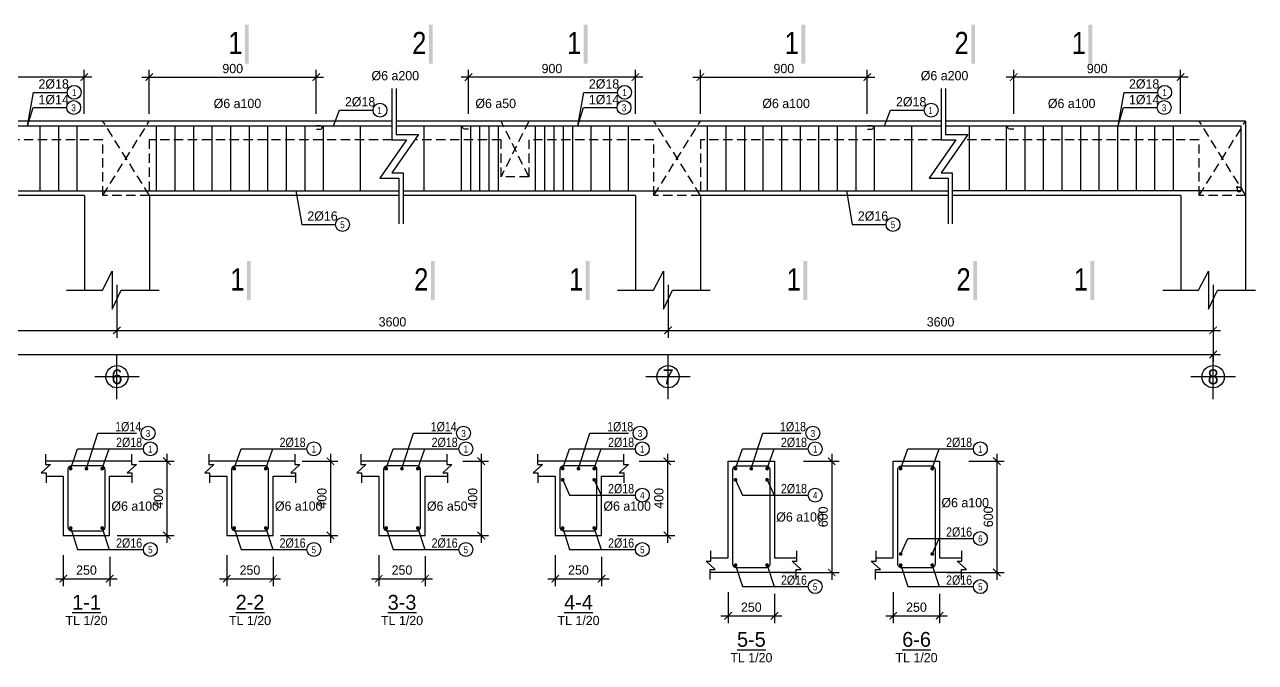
# Model space of a CAD drawing. Extents: x -317 to 3482, y -2056 to 752.
# Drawn here: x 3150.2 to 3481.9, y -300.9 to -129 of the extents above; entities that cross this region are included whole.
import ezdxf
from ezdxf.enums import TextEntityAlignment as Align

# ---------------------------------------------------------------- set-up
doc = ezdxf.new("R2010")
doc.units = 0
doc.header["$MEASUREMENT"] = 0
doc.linetypes.add('CENTER2', pattern=[1.125, 0.75, -0.125, 0.125, -0.125])
doc.linetypes.add('HIDDEN', pattern=[0.375, 0.25, -0.125])
doc.layers.get('0').update_dxf_attribs({"linetype": 'CONTINUOUS'})
doc.layers.get('DEFPOINTS').update_dxf_attribs({"linetype": 'CONTINUOUS'})
for name, color, linetype in [('cot', 8, 'CONTINUOUS'), ('DAI', 3, 'CONTINUOUS'), ('DIM', 1, 'CONTINUOUS'), ('DUT', 7, 'CENTER2'), ('MOTAAR', 1, 'CONTINUOUS'), ('TEXT', 7, 'CONTINUOUS'), ('THEP', 6, 'CONTINUOUS'), ('TU1', 9, 'CONTINUOUS'), ('TUONG', 7, 'CONTINUOUS')]:
    doc.layers.add(name, color=color, linetype=linetype)
doc.styles.add('DIM-NEW', font='VHELVCN.TTF')
doc.styles.add('style1', font='VGOUDYN.TTF')
doc.styles.add('T1', font='romans.shx')
doc.styles.add('T2', font='VTIMESN.TTF')
doc.dimstyles.new('TL20', dxfattribs={"dimtxt": 2.5, "dimasz": 2, "dimexe": 2, "dimexo": 2, "dimgap": 1, "dimtad": 1, "dimdec": 0, "dimlfac": 20, "dimzin": 0, "dimdsep": 46, "dimtxsty": 'T2', "dimblk": 'ARCHTICK', "dimcen": 2.5, "dimdle": 2, "dimclrd": 1, "dimclre": 1, "dimclrt": 2, "dimadec": 0, "dimazin": 0, "dimtfac": 1, "dimtdec": 0, "dimtix": 1, "dimtofl": 0, "dimtmove": 0, "dimatfit": 0, "dimldrblk": 'ARCHTICK', "dimfxl": 0, "dimtolj": 1, "dimtzin": 0, "dimlwd": -1, "dimlwe": -1, "dimarcsym": 0})

# ---------------------------------------------------------------- blocks, each defined once
blk = doc.blocks.new('_ARCHTICK')
at = {"color": 0, "linetype": 'ByBlock', "const_width": 0.15}
blk.add_lwpolyline([(-0.5, -0.5), (0.5, 0.5)], dxfattribs=at)
blk = doc.blocks.new('*D82')
at = {"layer": 'DEFPOINTS', "color": 0}
for p in [(2261.42, -211.45), (3470.54, -211.45), (3470.54, -217.94)]:
    blk.add_point(p, dxfattribs=at)
at = {"layer": 'TUONG', "color": 1}
for p, q in [((2261.42, -213.45), (2261.42, -219.94)), ((3470.54, -213.45), (3470.54, -219.94)), ((2259.42, -217.94), (3472.54, -217.94))]:
    blk.add_line(p, q, dxfattribs=at)
at = {"layer": 'TUONG', "color": 1, "xscale": 2, "yscale": 2, "zscale": 2, "rotation": 180}
blk.add_blockref('_ARCHTICK', (2261.42, -217.94), dxfattribs=at)
at = {"layer": 'TUONG', "color": 1, "xscale": 2, "yscale": 2, "zscale": 2}
blk.add_blockref('_ARCHTICK', (3470.54, -217.94), dxfattribs=at)
at = {"layer": 'TUONG', "color": 2, "insert": (2865.98, -215.65), "char_height": 2.5, "attachment_point": 5, "style": 'T2'}
blk.add_mtext('\\A1;27600', dxfattribs=at)
blk = doc.blocks.new('*D81')
at = {"layer": 'DEFPOINTS', "color": 0}
for p in [(3323.62, -197.12), (3470.54, -197.12), (3470.54, -211.45)]:
    blk.add_point(p, dxfattribs=at)
at = {"layer": 'TUONG', "color": 1}
for p, q in [((3323.62, -199.12), (3323.62, -213.45)), ((3470.54, -199.12), (3470.54, -213.45)), ((3321.62, -211.45), (3472.54, -211.45))]:
    blk.add_line(p, q, dxfattribs=at)
at = {"layer": 'TUONG', "color": 1, "xscale": 2, "yscale": 2, "zscale": 2, "rotation": 180}
blk.add_blockref('_ARCHTICK', (3323.62, -211.45), dxfattribs=at)
at = {"layer": 'TUONG', "color": 1, "xscale": 2, "yscale": 2, "zscale": 2}
blk.add_blockref('_ARCHTICK', (3470.54, -211.45), dxfattribs=at)
at = {"layer": 'TUONG', "color": 2, "insert": (3397.08, -209.16), "char_height": 2.5, "attachment_point": 5, "style": 'T2'}
blk.add_mtext('\\A1;3600', dxfattribs=at)
blk = doc.blocks.new('*D80')
at = {"layer": 'DEFPOINTS', "color": 0}
for p in [(3175.1, -197.12), (3323.62, -197.12), (3323.62, -211.45)]:
    blk.add_point(p, dxfattribs=at)
at = {"layer": 'TUONG', "color": 1}
for p, q in [((3175.1, -199.12), (3175.1, -213.45)), ((3323.62, -199.12), (3323.62, -213.45)), ((3173.1, -211.45), (3325.62, -211.45))]:
    blk.add_line(p, q, dxfattribs=at)
at = {"layer": 'TUONG', "color": 1, "xscale": 2, "yscale": 2, "zscale": 2, "rotation": 180}
blk.add_blockref('_ARCHTICK', (3175.1, -211.45), dxfattribs=at)
at = {"layer": 'TUONG', "color": 1, "xscale": 2, "yscale": 2, "zscale": 2}
blk.add_blockref('_ARCHTICK', (3323.62, -211.45), dxfattribs=at)
at = {"layer": 'TUONG', "color": 2, "insert": (3249.36, -209.16), "char_height": 2.5, "attachment_point": 5, "style": 'T2'}
blk.add_mtext('\\A1;3600', dxfattribs=at)
blk = doc.blocks.new('*D79')
at = {"layer": 'DEFPOINTS', "color": 0}
for p in [(3026.99, -197.12), (3175.1, -197.12), (3175.1, -211.45)]:
    blk.add_point(p, dxfattribs=at)
at = {"layer": 'TUONG', "color": 1}
for p, q in [((3026.99, -199.12), (3026.99, -213.45)), ((3175.1, -199.12), (3175.1, -213.45)), ((3024.99, -211.45), (3177.1, -211.45))]:
    blk.add_line(p, q, dxfattribs=at)
at = {"layer": 'TUONG', "color": 1, "xscale": 2, "yscale": 2, "zscale": 2, "rotation": 180}
blk.add_blockref('_ARCHTICK', (3026.99, -211.45), dxfattribs=at)
at = {"layer": 'TUONG', "color": 1, "xscale": 2, "yscale": 2, "zscale": 2}
blk.add_blockref('_ARCHTICK', (3175.1, -211.45), dxfattribs=at)
at = {"layer": 'TUONG', "color": 2, "insert": (3101.05, -209.16), "char_height": 2.5, "attachment_point": 5, "style": 'T2'}
blk.add_mtext('\\A1;3600', dxfattribs=at)
blk = doc.blocks.new('*D68')
at = {"layer": 'DEFPOINTS', "color": 0}
for p in [(3416.79, -143.17), (3416.79, -155.04), (3461.79, -155.04)]:
    blk.add_point(p, dxfattribs=at)
at = {"layer": 'TUONG', "color": 1}
for p, q in [((3416.79, -153.04), (3416.79, -141.17)), ((3461.79, -153.04), (3461.79, -141.17)), ((3463.79, -143.17), (3414.79, -143.17))]:
    blk.add_line(p, q, dxfattribs=at)
at = {"layer": 'TUONG', "color": 1, "xscale": 2, "yscale": 2, "zscale": 2, "rotation": 180}
blk.add_blockref('_ARCHTICK', (3416.79, -143.17), dxfattribs=at)
at = {"layer": 'TUONG', "color": 1, "xscale": 2, "yscale": 2, "zscale": 2}
blk.add_blockref('_ARCHTICK', (3461.79, -143.17), dxfattribs=at)
at = {"layer": 'TUONG', "color": 2, "insert": (3439.29, -140.88), "char_height": 2.5, "attachment_point": 5, "style": 'T2'}
blk.add_mtext('\\A1;900', dxfattribs=at)
blk = doc.blocks.new('*D67')
at = {"layer": 'DEFPOINTS', "color": 0}
for p in [(3377.34, -143.17), (3332.34, -155.04), (3377.34, -155.04)]:
    blk.add_point(p, dxfattribs=at)
at = {"layer": 'TUONG', "color": 1}
for p, q in [((3332.34, -153.04), (3332.34, -141.17)), ((3377.34, -153.04), (3377.34, -141.17)), ((3330.34, -143.17), (3379.34, -143.17))]:
    blk.add_line(p, q, dxfattribs=at)
at = {"layer": 'TUONG', "color": 1, "xscale": 2, "yscale": 2, "zscale": 2, "rotation": 180}
blk.add_blockref('_ARCHTICK', (3332.34, -143.17), dxfattribs=at)
at = {"layer": 'TUONG', "color": 1, "xscale": 2, "yscale": 2, "zscale": 2}
blk.add_blockref('_ARCHTICK', (3377.34, -143.17), dxfattribs=at)
at = {"layer": 'TUONG', "color": 2, "insert": (3354.84, -140.88), "char_height": 2.5, "attachment_point": 5, "style": 'T2'}
blk.add_mtext('\\A1;900', dxfattribs=at)
blk = doc.blocks.new('*D66')
at = {"layer": 'DEFPOINTS', "color": 0}
for p in [(3269.84, -143.17), (3269.84, -155.04), (3314.84, -155.04)]:
    blk.add_point(p, dxfattribs=at)
at = {"layer": 'TUONG', "color": 1}
for p, q in [((3269.84, -153.04), (3269.84, -141.17)), ((3314.84, -153.04), (3314.84, -141.17)), ((3316.84, -143.17), (3267.84, -143.17))]:
    blk.add_line(p, q, dxfattribs=at)
at = {"layer": 'TUONG', "color": 1, "xscale": 2, "yscale": 2, "zscale": 2, "rotation": 180}
blk.add_blockref('_ARCHTICK', (3269.84, -143.17), dxfattribs=at)
at = {"layer": 'TUONG', "color": 1, "xscale": 2, "yscale": 2, "zscale": 2}
blk.add_blockref('_ARCHTICK', (3314.84, -143.17), dxfattribs=at)
at = {"layer": 'TUONG', "color": 2, "insert": (3292.34, -140.88), "char_height": 2.5, "attachment_point": 5, "style": 'T2'}
blk.add_mtext('\\A1;900', dxfattribs=at)
blk = doc.blocks.new('*D65')
at = {"layer": 'DEFPOINTS', "color": 0}
for p in [(3228.81, -143.17), (3183.81, -155.04), (3228.81, -155.04)]:
    blk.add_point(p, dxfattribs=at)
at = {"layer": 'TUONG', "color": 1}
for p, q in [((3183.81, -153.04), (3183.81, -141.17)), ((3228.81, -153.04), (3228.81, -141.17)), ((3181.81, -143.17), (3230.81, -143.17))]:
    blk.add_line(p, q, dxfattribs=at)
at = {"layer": 'TUONG', "color": 1, "xscale": 2, "yscale": 2, "zscale": 2, "rotation": 180}
blk.add_blockref('_ARCHTICK', (3183.81, -143.17), dxfattribs=at)
at = {"layer": 'TUONG', "color": 1, "xscale": 2, "yscale": 2, "zscale": 2}
blk.add_blockref('_ARCHTICK', (3228.81, -143.17), dxfattribs=at)
at = {"layer": 'TUONG', "color": 2, "insert": (3206.31, -140.88), "char_height": 2.5, "attachment_point": 5, "style": 'T2'}
blk.add_mtext('\\A1;900', dxfattribs=at)
blk = doc.blocks.new('*D64')
at = {"layer": 'DEFPOINTS', "color": 0}
for p in [(3121.31, -143.17), (3121.31, -155.04), (3166.31, -155.04)]:
    blk.add_point(p, dxfattribs=at)
at = {"layer": 'TUONG', "color": 1}
for p, q in [((3121.31, -153.04), (3121.31, -141.17)), ((3166.31, -153.04), (3166.31, -141.17)), ((3168.31, -143.17), (3119.31, -143.17))]:
    blk.add_line(p, q, dxfattribs=at)
at = {"layer": 'TUONG', "color": 1, "xscale": 2, "yscale": 2, "zscale": 2, "rotation": 180}
blk.add_blockref('_ARCHTICK', (3121.31, -143.17), dxfattribs=at)
at = {"layer": 'TUONG', "color": 1, "xscale": 2, "yscale": 2, "zscale": 2}
blk.add_blockref('_ARCHTICK', (3166.31, -143.17), dxfattribs=at)
at = {"layer": 'TUONG', "color": 2, "insert": (3143.81, -140.88), "char_height": 2.5, "attachment_point": 5, "style": 'T2'}
blk.add_mtext('\\A1;900', dxfattribs=at)
blk = doc.blocks.new('truc2')
at = {"layer": 'MOTAAR'}
for p, q in [((0, -15), (0, 0)), ((7.5, -7.5), (-7.5, -7.5))]:
    blk.add_line(p, q, dxfattribs=at)
blk.add_lwpolyline([(0, -3.5), (0, -1.84)], dxfattribs=at)
blk.add_circle((0, -7.5), 3.75, dxfattribs=at)
at = {"layer": 'TEXT', "style": 'T2'}
blk.add_attdef('1', text='', height=5, dxfattribs=at).set_placement((0, -7.5), align=Align.MIDDLE_CENTER)
blk = doc.blocks.new('*D220')
at = {"layer": 'cot', "color": 1}
for p, q in [((3273.27, -244.71), (3273.27, -268.71)), ((3268.36, -246.71), (3275.27, -246.71)), ((3262.51, -266.71), (3275.27, -266.71))]:
    blk.add_line(p, q, dxfattribs=at)
at = {"layer": 'DEFPOINTS', "color": 0}
for p in [(3266.36, -246.71), (3260.51, -266.71), (3273.27, -266.71)]:
    blk.add_point(p, dxfattribs=at)
at = {"layer": 'cot', "color": 1, "xscale": 2, "yscale": 2, "zscale": 2}
for p, rotation in [((3273.27, -246.71), 90), ((3273.27, -266.71), 270)]:
    blk.add_blockref('_ARCHTICK', p, dxfattribs=dict(at, rotation=rotation))
at = {"layer": 'cot', "color": 2, "lineweight": -2, "insert": (3270.99, -256.71), "char_height": 2.5, "attachment_point": 5, "rotation": 90, "style": 'T2'}
blk.add_mtext('\\A1;400', dxfattribs=at)
blk = doc.blocks.new('*D219')
at = {"layer": 'cot', "color": 1}
for p, q in [((3188.55, -244.71), (3188.55, -268.71)), ((3180.99, -246.71), (3190.55, -246.71)), ((3175.14, -266.71), (3190.55, -266.71))]:
    blk.add_line(p, q, dxfattribs=at)
at = {"layer": 'DEFPOINTS', "color": 0}
for p in [(3178.99, -246.71), (3173.14, -266.71), (3188.55, -266.71)]:
    blk.add_point(p, dxfattribs=at)
at = {"layer": 'cot', "color": 1, "xscale": 2, "yscale": 2, "zscale": 2}
for p, rotation in [((3188.55, -246.71), 90), ((3188.55, -266.71), 270)]:
    blk.add_blockref('_ARCHTICK', p, dxfattribs=dict(at, rotation=rotation))
at = {"layer": 'cot', "color": 2, "lineweight": -2, "insert": (3186.27, -256.71), "char_height": 2.5, "attachment_point": 5, "rotation": 90, "style": 'T2'}
blk.add_mtext('\\A1;400', dxfattribs=at)
blk = doc.blocks.new('*D218')
at = {"layer": 'cot', "color": 1}
for p, q in [((3245.67, -272.04), (3245.67, -280.37)), ((3258.17, -272.32), (3258.17, -280.37)), ((3243.67, -278.37), (3260.17, -278.37))]:
    blk.add_line(p, q, dxfattribs=at)
at = {"layer": 'DEFPOINTS', "color": 0}
for p in [(3245.67, -270.04), (3258.17, -270.32), (3258.17, -278.37)]:
    blk.add_point(p, dxfattribs=at)
at = {"layer": 'cot', "color": 1, "xscale": 2, "yscale": 2, "zscale": 2, "rotation": 180}
blk.add_blockref('_ARCHTICK', (3245.67, -278.37), dxfattribs=at)
at = {"layer": 'cot', "color": 1, "xscale": 2, "yscale": 2, "zscale": 2}
blk.add_blockref('_ARCHTICK', (3258.17, -278.37), dxfattribs=at)
at = {"layer": 'cot', "color": 2, "lineweight": -2, "insert": (3251.92, -276.07), "char_height": 2.5, "attachment_point": 5, "style": 'T2'}
blk.add_mtext('\\A1;250', dxfattribs=at)
blk = doc.blocks.new('*D217')
at = {"layer": 'cot', "color": 1}
for p, q in [((3160.64, -272.04), (3160.64, -280.37)), ((3173.14, -272.48), (3173.14, -280.37)), ((3158.64, -278.37), (3175.14, -278.37))]:
    blk.add_line(p, q, dxfattribs=at)
at = {"layer": 'DEFPOINTS', "color": 0}
for p in [(3160.64, -270.04), (3173.14, -270.48), (3173.14, -278.37)]:
    blk.add_point(p, dxfattribs=at)
at = {"layer": 'cot', "color": 1, "xscale": 2, "yscale": 2, "zscale": 2, "rotation": 180}
blk.add_blockref('_ARCHTICK', (3160.64, -278.37), dxfattribs=at)
at = {"layer": 'cot', "color": 1, "xscale": 2, "yscale": 2, "zscale": 2}
blk.add_blockref('_ARCHTICK', (3173.14, -278.37), dxfattribs=at)
at = {"layer": 'cot', "color": 2, "lineweight": -2, "insert": (3166.89, -276.07), "char_height": 2.5, "attachment_point": 5, "style": 'T2'}
blk.add_mtext('\\A1;250', dxfattribs=at)
blk = doc.blocks.new('*D216')
at = {"layer": 'cot', "color": 1}
for p, q in [((3204.7, -272.04), (3204.7, -280.37)), ((3217.2, -272.48), (3217.2, -280.37)), ((3202.7, -278.37), (3219.2, -278.37))]:
    blk.add_line(p, q, dxfattribs=at)
at = {"layer": 'DEFPOINTS', "color": 0}
for p in [(3204.7, -270.04), (3217.2, -270.48), (3217.2, -278.37)]:
    blk.add_point(p, dxfattribs=at)
at = {"layer": 'cot', "color": 1, "xscale": 2, "yscale": 2, "zscale": 2, "rotation": 180}
blk.add_blockref('_ARCHTICK', (3204.7, -278.37), dxfattribs=at)
at = {"layer": 'cot', "color": 1, "xscale": 2, "yscale": 2, "zscale": 2}
blk.add_blockref('_ARCHTICK', (3217.2, -278.37), dxfattribs=at)
at = {"layer": 'cot', "color": 2, "lineweight": -2, "insert": (3210.95, -276.07), "char_height": 2.5, "attachment_point": 5, "style": 'T2'}
blk.add_mtext('\\A1;250', dxfattribs=at)
blk = doc.blocks.new('*D215')
at = {"layer": 'cot', "color": 1}
for p, q in [((3232.62, -244.71), (3232.62, -268.71)), ((3225.05, -246.71), (3234.62, -246.71)), ((3219.2, -266.71), (3234.62, -266.71))]:
    blk.add_line(p, q, dxfattribs=at)
at = {"layer": 'DEFPOINTS', "color": 0}
for p in [(3223.05, -246.71), (3217.2, -266.71), (3232.62, -266.71)]:
    blk.add_point(p, dxfattribs=at)
at = {"layer": 'cot', "color": 1, "xscale": 2, "yscale": 2, "zscale": 2}
for p, rotation in [((3232.62, -246.71), 90), ((3232.62, -266.71), 270)]:
    blk.add_blockref('_ARCHTICK', p, dxfattribs=dict(at, rotation=rotation))
at = {"layer": 'cot', "color": 2, "lineweight": -2, "insert": (3230.34, -256.71), "char_height": 2.5, "attachment_point": 5, "rotation": 90, "style": 'T2'}
blk.add_mtext('\\A1;400', dxfattribs=at)
blk = doc.blocks.new('*D214')
at = {"layer": 'cot', "color": 1}
for p, q in [((3384.33, -282.04), (3384.33, -290.37)), ((3396.83, -282.48), (3396.83, -290.37)), ((3382.33, -288.37), (3398.83, -288.37))]:
    blk.add_line(p, q, dxfattribs=at)
at = {"layer": 'DEFPOINTS', "color": 0}
for p in [(3384.33, -280.04), (3396.83, -280.48), (3396.83, -288.37)]:
    blk.add_point(p, dxfattribs=at)
at = {"layer": 'cot', "color": 1, "xscale": 2, "yscale": 2, "zscale": 2, "rotation": 180}
blk.add_blockref('_ARCHTICK', (3384.33, -288.37), dxfattribs=at)
at = {"layer": 'cot', "color": 1, "xscale": 2, "yscale": 2, "zscale": 2}
blk.add_blockref('_ARCHTICK', (3396.83, -288.37), dxfattribs=at)
at = {"layer": 'cot', "color": 2, "lineweight": -2, "insert": (3390.58, -286.07), "char_height": 2.5, "attachment_point": 5, "style": 'T2'}
blk.add_mtext('\\A1;250', dxfattribs=at)
blk = doc.blocks.new('*D213')
at = {"layer": 'cot', "color": 1}
for p, q in [((3412.25, -244.71), (3412.25, -278.71)), ((3404.69, -246.71), (3414.25, -246.71)), ((3398.83, -276.71), (3414.25, -276.71))]:
    blk.add_line(p, q, dxfattribs=at)
at = {"layer": 'DEFPOINTS', "color": 0}
for p in [(3402.69, -246.71), (3396.83, -276.71), (3412.25, -276.71)]:
    blk.add_point(p, dxfattribs=at)
at = {"layer": 'cot', "color": 1, "xscale": 2, "yscale": 2, "zscale": 2}
for p, rotation in [((3412.25, -246.71), 90), ((3412.25, -276.71), 270)]:
    blk.add_blockref('_ARCHTICK', p, dxfattribs=dict(at, rotation=rotation))
at = {"layer": 'cot', "color": 2, "lineweight": -2, "insert": (3409.96, -261.71), "char_height": 2.5, "attachment_point": 5, "rotation": 90, "style": 'T2'}
blk.add_mtext('\\A1;600', dxfattribs=at)
blk = doc.blocks.new('*D212')
at = {"layer": 'cot', "color": 1}
for p, q in [((3367.73, -244.71), (3367.73, -278.71)), ((3360.17, -246.71), (3369.73, -246.71)), ((3354.32, -276.71), (3369.73, -276.71))]:
    blk.add_line(p, q, dxfattribs=at)
at = {"layer": 'DEFPOINTS', "color": 0}
for p in [(3358.17, -246.71), (3352.32, -276.71), (3367.73, -276.71)]:
    blk.add_point(p, dxfattribs=at)
at = {"layer": 'cot', "color": 1, "xscale": 2, "yscale": 2, "zscale": 2}
for p, rotation in [((3367.73, -246.71), 90), ((3367.73, -276.71), 270)]:
    blk.add_blockref('_ARCHTICK', p, dxfattribs=dict(at, rotation=rotation))
at = {"layer": 'cot', "color": 2, "lineweight": -2, "insert": (3365.44, -261.71), "char_height": 2.5, "attachment_point": 5, "rotation": 90, "style": 'T2'}
blk.add_mtext('\\A1;600', dxfattribs=at)
blk = doc.blocks.new('*D211')
at = {"layer": 'cot', "color": 1}
for p, q in [((3339.82, -282.04), (3339.82, -290.37)), ((3352.32, -282.48), (3352.32, -290.37)), ((3337.82, -288.37), (3354.32, -288.37))]:
    blk.add_line(p, q, dxfattribs=at)
at = {"layer": 'DEFPOINTS', "color": 0}
for p in [(3339.82, -280.04), (3352.32, -280.48), (3352.32, -288.37)]:
    blk.add_point(p, dxfattribs=at)
at = {"layer": 'cot', "color": 1, "xscale": 2, "yscale": 2, "zscale": 2, "rotation": 180}
blk.add_blockref('_ARCHTICK', (3339.82, -288.37), dxfattribs=at)
at = {"layer": 'cot', "color": 1, "xscale": 2, "yscale": 2, "zscale": 2}
blk.add_blockref('_ARCHTICK', (3352.32, -288.37), dxfattribs=at)
at = {"layer": 'cot', "color": 2, "lineweight": -2, "insert": (3346.07, -286.07), "char_height": 2.5, "attachment_point": 5, "style": 'T2'}
blk.add_mtext('\\A1;250', dxfattribs=at)
blk = doc.blocks.new('*D210')
at = {"layer": 'cot', "color": 1}
for p, q in [((3323.44, -244.71), (3323.44, -268.71)), ((3315.88, -246.71), (3325.44, -246.71)), ((3310.02, -266.71), (3325.44, -266.71))]:
    blk.add_line(p, q, dxfattribs=at)
at = {"layer": 'DEFPOINTS', "color": 0}
for p in [(3313.88, -246.71), (3308.02, -266.71), (3323.44, -266.71)]:
    blk.add_point(p, dxfattribs=at)
at = {"layer": 'cot', "color": 1, "xscale": 2, "yscale": 2, "zscale": 2}
for p, rotation in [((3323.44, -246.71), 90), ((3323.44, -266.71), 270)]:
    blk.add_blockref('_ARCHTICK', p, dxfattribs=dict(at, rotation=rotation))
at = {"layer": 'cot', "color": 2, "lineweight": -2, "insert": (3321.16, -256.71), "char_height": 2.5, "attachment_point": 5, "rotation": 90, "style": 'T2'}
blk.add_mtext('\\A1;400', dxfattribs=at)
blk = doc.blocks.new('*D209')
at = {"layer": 'cot', "color": 1}
for p, q in [((3293.23, -272.04), (3293.23, -280.37)), ((3305.73, -272.48), (3305.73, -280.37)), ((3291.23, -278.37), (3307.73, -278.37))]:
    blk.add_line(p, q, dxfattribs=at)
at = {"layer": 'DEFPOINTS', "color": 0}
for p in [(3293.23, -270.04), (3305.73, -270.48), (3305.73, -278.37)]:
    blk.add_point(p, dxfattribs=at)
at = {"layer": 'cot', "color": 1, "xscale": 2, "yscale": 2, "zscale": 2, "rotation": 180}
blk.add_blockref('_ARCHTICK', (3293.23, -278.37), dxfattribs=at)
at = {"layer": 'cot', "color": 1, "xscale": 2, "yscale": 2, "zscale": 2}
blk.add_blockref('_ARCHTICK', (3305.73, -278.37), dxfattribs=at)
at = {"layer": 'cot', "color": 2, "lineweight": -2, "insert": (3299.48, -276.07), "char_height": 2.5, "attachment_point": 5, "style": 'T2'}
blk.add_mtext('\\A1;250', dxfattribs=at)

msp = doc.modelspace()

# ---------------------------------------------------------------- linework, layer by layer
at = {"layer": 'cot', "lineweight": -2, "ltscale": 10}
for points in [[(3166.886, -248.713), (3169.958, -239.145), (3180.36, -239.145)], [(3251.922, -248.713), (3254.995, -239.145), (3265.397, -239.145)], [(3299.483, -248.713), (3302.555, -239.145), (3312.957, -239.145)], [(3346.066, -248.713), (3349.138, -239.145), (3359.54, -239.145)], [(3162.636, -248.713), (3164.514, -243.365), (3182.228, -243.365)], [(3171.136, -248.713), (3173.014, -243.365)], [(3206.7, -248.713), (3208.578, -243.365), (3226.292, -243.365)], [(3215.2, -248.713), (3217.078, -243.365)], [(3247.672, -248.713), (3249.551, -243.365), (3267.265, -243.365)], [(3256.172, -248.713), (3258.051, -243.365)], [(3295.233, -248.713), (3297.111, -243.365), (3314.825, -243.365)], [(3303.733, -248.713), (3305.611, -243.365)], [(3341.816, -248.713), (3343.694, -243.365), (3361.408, -243.365)], [(3350.316, -248.713), (3352.194, -243.365)], [(3386.334, -248.713), (3388.213, -243.365), (3405.927, -243.365)], [(3394.834, -248.713), (3396.713, -243.365)], [(3295.233, -251.713), (3297.111, -255.838), (3314.825, -255.838)], [(3303.733, -251.713), (3305.611, -255.838)], [(3341.816, -251.713), (3343.694, -255.838), (3361.408, -255.838)], [(3350.316, -251.713), (3352.194, -255.838)], [(3162.636, -264.713), (3164.514, -270.507), (3182.228, -270.507)], [(3171.136, -264.713), (3173.014, -270.507)], [(3206.7, -264.713), (3208.578, -270.507), (3226.292, -270.507)], [(3215.2, -264.713), (3217.078, -270.507)], [(3247.672, -264.713), (3249.551, -270.507), (3267.265, -270.507)], [(3256.172, -264.713), (3258.051, -270.507)], [(3295.233, -264.713), (3297.111, -270.507), (3314.825, -270.507)], [(3303.733, -264.713), (3305.611, -270.507)], [(3386.334, -271.713), (3388.213, -267.54), (3405.927, -267.54)], [(3394.834, -271.713), (3396.713, -267.54)], [(3341.816, -274.713), (3343.694, -280.507), (3361.408, -280.507)], [(3350.316, -274.713), (3352.194, -280.507)], [(3386.334, -274.713), (3388.213, -280.507), (3405.927, -280.507)], [(3394.834, -274.713), (3396.713, -280.507)]]:
    msp.add_lwpolyline(points, dxfattribs=at)
at = {"layer": 'DAI'}
for p, q in [((3154.418, -173.794), (3154.418, -156.294)), ((3159.418, -173.794), (3159.418, -156.294)), ((3164.418, -173.794), (3164.418, -156.294)), ((3185.787, -173.794), (3185.787, -156.294)), ((3190.787, -173.794), (3190.787, -156.294)), ((3195.787, -173.794), (3195.787, -156.294)), ((3200.787, -173.794), (3200.787, -156.294)), ((3205.787, -173.794), (3205.787, -156.294)), ((3210.787, -173.794), (3210.787, -156.294)), ((3215.787, -173.794), (3215.787, -156.294)), ((3220.787, -173.794), (3220.787, -156.294)), ((3225.787, -173.794), (3225.787, -156.294)), ((3230.787, -173.794), (3230.787, -156.294)), ((3240.787, -173.794), (3240.787, -156.294)), ((3257.939, -173.794), (3257.939, -156.294)), ((3267.939, -173.794), (3267.939, -156.294)), ((3270.439, -173.794), (3270.439, -156.294)), ((3272.939, -173.794), (3272.939, -156.294)), ((3275.439, -173.794), (3275.439, -156.294)), ((3277.939, -173.794), (3277.939, -156.294)), ((3287.939, -173.794), (3287.939, -156.294)), ((3290.439, -173.794), (3290.439, -156.294)), ((3292.939, -173.794), (3292.939, -156.294)), ((3295.439, -173.794), (3295.439, -156.294)), ((3297.939, -173.794), (3297.939, -156.294)), ((3302.939, -173.794), (3302.939, -156.294)), ((3307.939, -173.794), (3307.939, -156.294)), ((3312.939, -173.794), (3312.939, -156.294)), ((3334.307, -173.794), (3334.307, -156.294)), ((3339.307, -173.794), (3339.307, -156.294)), ((3344.307, -173.794), (3344.307, -156.294)), ((3349.307, -173.794), (3349.307, -156.294)), ((3354.307, -173.794), (3354.307, -156.294)), ((3359.307, -173.794), (3359.307, -156.294)), ((3364.307, -173.794), (3364.307, -156.294)), ((3369.307, -173.794), (3369.307, -156.294)), ((3374.307, -173.794), (3374.307, -156.294)), ((3379.307, -173.794), (3379.307, -156.294)), ((3389.307, -173.794), (3389.307, -156.294)), ((3404.857, -173.794), (3404.857, -156.294)), ((3414.857, -173.794), (3414.857, -156.294)), ((3419.857, -173.794), (3419.857, -156.294)), ((3424.857, -173.794), (3424.857, -156.294)), ((3429.857, -173.794), (3429.857, -156.294)), ((3434.857, -173.794), (3434.857, -156.294)), ((3439.857, -173.794), (3439.857, -156.294)), ((3444.857, -173.794), (3444.857, -156.294)), ((3449.857, -173.794), (3449.857, -156.294)), ((3454.857, -173.794), (3454.857, -156.294)), ((3459.857, -173.794), (3459.857, -156.294))]:
    msp.add_line(p, q, dxfattribs=at)
for points in [[(3171.886, -248.963, 0.4142136), (3170.886, -247.963), (3162.886, -247.963, 0.4142136), (3161.886, -248.963), (3161.886, -264.463, 0.4142136), (3162.886, -265.463), (3170.886, -265.463, 0.4142136), (3171.886, -264.463)], [(3215.95, -248.963, 0.4142136), (3214.95, -247.963), (3206.95, -247.963, 0.4142136), (3205.95, -248.963), (3205.95, -264.463, 0.4142136), (3206.95, -265.463), (3214.95, -265.463, 0.4142136), (3215.95, -264.463)], [(3256.922, -248.963, 0.4142136), (3255.922, -247.963), (3247.922, -247.963, 0.4142136), (3246.922, -248.963), (3246.922, -264.463, 0.4142136), (3247.922, -265.463), (3255.922, -265.463, 0.4142136), (3256.922, -264.463)], [(3304.483, -248.963, 0.4142136), (3303.483, -247.963), (3295.483, -247.963, 0.4142136), (3294.483, -248.963), (3294.483, -264.463, 0.4142136), (3295.483, -265.463), (3303.483, -265.463, 0.4142136), (3304.483, -264.463)], [(3351.066, -274.463, -0.4142136), (3350.066, -275.463), (3342.066, -275.463, -0.4142136), (3341.066, -274.463), (3341.066, -248.963, -0.4142136), (3342.066, -247.963), (3350.066, -247.963, -0.4142136), (3351.066, -248.963)], [(3395.584, -274.463, -0.4142136), (3394.584, -275.463), (3386.584, -275.463, -0.4142136), (3385.584, -274.463), (3385.584, -248.963, -0.4142136), (3386.584, -247.963), (3394.584, -247.963, -0.4142136), (3395.584, -248.963)]]:
    msp.add_lwpolyline(points, format="xyb", close=True, dxfattribs=at)
at = {"layer": 'DUT', "linetype": 'HIDDEN', "ltscale": 10}
for p, q in [((3183.852, -175.044), (3171.315, -155.044)), ((3171.315, -175.044), (3183.815, -155.044)), ((3286.123, -170.044), (3278.623, -155.044)), ((3286.123, -155.044), (3278.623, -170.044)), ((3332.373, -175.044), (3319.835, -155.044)), ((3319.835, -175.044), (3332.335, -155.044)), ((3479.329, -175.044), (3466.792, -155.044)), ((3466.792, -175.044), (3479.292, -155.044)), ((3479.329, -160.044), (3479.292, -160.044))]:
    msp.add_line(p, q, dxfattribs=at)
for points in [[(3249.226, -160.044), (3183.815, -160.044), (3183.815, -175.044), (3171.315, -175.044), (3171.315, -160.044), (3107.307, -160.044)], [(3397.257, -160.044), (3332.335, -160.044), (3332.335, -175.044), (3319.835, -175.044), (3319.835, -160.044), (3286.123, -160.044), (3286.123, -170.044), (3278.623, -170.044), (3278.623, -160.044), (3255.401, -160.044)], [(3479.292, -160.044), (3479.292, -175.044), (3466.792, -175.044), (3466.792, -160.044), (3403.432, -160.044)]]:
    msp.add_lwpolyline(points, dxfattribs=at)
at = {"layer": 'TEXT', "ltscale": 10}
for points in [[(3209.592, -139.522), (3210.642, -139.522), (3209.592, -129.022), (3210.642, -129.022)], [(3259.17, -139.522), (3260.22, -139.522), (3259.17, -129.022), (3260.22, -129.022)], [(3300.905, -139.522), (3301.955, -139.522), (3300.905, -129.022), (3301.955, -129.022)], [(3359.553, -139.522), (3360.603, -139.522), (3359.553, -129.022), (3360.603, -129.022)], [(3405.336, -139.522), (3406.386, -139.522), (3405.336, -129.022), (3406.386, -129.022)], [(3436.945, -139.522), (3437.995, -139.522), (3436.945, -129.022), (3437.995, -129.022)], [(3210.131, -203.244), (3211.181, -203.244), (3210.131, -192.744), (3211.181, -192.744)], [(3259.71, -203.244), (3260.76, -203.244), (3259.71, -192.744), (3260.76, -192.744)], [(3301.445, -203.244), (3302.495, -203.244), (3301.445, -192.744), (3302.495, -192.744)], [(3360.092, -203.244), (3361.142, -203.244), (3360.092, -192.744), (3361.142, -192.744)], [(3405.876, -203.244), (3406.926, -203.244), (3405.876, -192.744), (3406.926, -192.744)], [(3437.484, -203.244), (3438.534, -203.244), (3437.484, -192.744), (3438.534, -192.744)]]:
    msp.add_trace(points, dxfattribs=at)
at = {"layer": 'THEP', "ltscale": 10}
for points in [[(3102.279, -156.294), (3249.226, -156.294)], [(3250.373, -156.294), (3300.407, -156.294)], [(3300.407, -156.294), (3397.257, -156.294)], [(3398.404, -156.294), (3475.647, -156.294), (3478.042, -156.294)], [(3104.121, -173.794), (3251.068, -173.794)], [(3252.214, -173.794), (3399.098, -173.794)]]:
    msp.add_lwpolyline(points, dxfattribs=at)
for points in [[(3228.852, -157.232), (3229.979, -157.232, 1), (3229.979, -156.294), (3228.852, -156.294)], [(3269.873, -157.232), (3268.746, -157.232, -1), (3268.746, -156.294), (3269.873, -156.294)], [(3377.373, -157.232), (3378.5, -157.232, 1), (3378.5, -156.294), (3377.373, -156.294)], [(3416.792, -157.232), (3415.664, -157.232, -1), (3415.664, -156.294), (3416.792, -156.294)], [(3478.042, -156.294), (3478.042, -166.965), (3478.042, -173.692, -1), (3477.104, -173.692), (3477.104, -172.565)], [(3476.709, -172.857), (3477.836, -172.857, -1), (3477.836, -173.794), (3474.036, -173.794), (3400.245, -173.794)]]:
    msp.add_lwpolyline(points, format="xyb", dxfattribs=at)
at = {"layer": 'THEP', "const_width": 0.5}
for points in [[(3162.386, -248.713, 1), (3162.886, -248.713, 1)], [(3167.136, -248.713, -1), (3166.636, -248.713, -1)], [(3171.386, -248.713, -1), (3170.886, -248.713, -1)], [(3206.45, -248.713, 1), (3206.95, -248.713, 1)], [(3215.45, -248.713, -1), (3214.95, -248.713, -1)], [(3247.422, -248.713, 1), (3247.922, -248.713, 1)], [(3252.172, -248.713, -1), (3251.672, -248.713, -1)], [(3256.422, -248.713, -1), (3255.922, -248.713, -1)], [(3294.983, -248.713, 1), (3295.483, -248.713, 1)], [(3299.733, -248.713, -1), (3299.233, -248.713, -1)], [(3303.983, -248.713, -1), (3303.483, -248.713, -1)], [(3341.566, -248.713, 1), (3342.066, -248.713, 1)], [(3346.316, -248.713, -1), (3345.816, -248.713, -1)], [(3350.566, -248.713, -1), (3350.066, -248.713, -1)], [(3386.084, -248.713, 1), (3386.584, -248.713, 1)], [(3395.084, -248.713, -1), (3394.584, -248.713, -1)], [(3294.983, -251.713, 1), (3295.483, -251.713, 1)], [(3303.983, -251.713, -1), (3303.483, -251.713, -1)], [(3341.566, -251.713, 1), (3342.066, -251.713, 1)], [(3350.566, -251.713, -1), (3350.066, -251.713, -1)], [(3162.386, -264.713, -1), (3162.886, -264.713, -1)], [(3171.386, -264.713, 1), (3170.886, -264.713, 1)], [(3206.45, -264.713, -1), (3206.95, -264.713, -1)], [(3215.45, -264.713, 1), (3214.95, -264.713, 1)], [(3247.422, -264.713, -1), (3247.922, -264.713, -1)], [(3256.422, -264.713, 1), (3255.922, -264.713, 1)], [(3294.983, -264.713, -1), (3295.483, -264.713, -1)], [(3303.983, -264.713, 1), (3303.483, -264.713, 1)], [(3386.084, -271.713, -1), (3386.584, -271.713, -1)], [(3395.084, -271.713, 1), (3394.584, -271.713, 1)], [(3341.566, -274.713, -1), (3342.066, -274.713, -1)], [(3350.566, -274.713, 1), (3350.066, -274.713, 1)], [(3386.084, -274.713, -1), (3386.584, -274.713, -1)], [(3395.084, -274.713, 1), (3394.584, -274.713, 1)]]:
    msp.add_lwpolyline(points, format="xyb", close=True, dxfattribs=at)
at = {"layer": 'TU1', "lineweight": -2, "ltscale": 10}
for points in [[(3151.016, -156.294), (3152.632, -147.287), (3161.707, -147.287)], [(3299.351, -156.294), (3300.967, -147.287), (3310.043, -147.287)], [(3444.914, -156.294), (3446.53, -147.287), (3455.605, -147.287)], [(3151.016, -156.294), (3152.477, -151.378), (3161.552, -151.378)], [(3233.438, -156.294), (3235.054, -152.105), (3244.13, -152.105)], [(3299.351, -156.294), (3300.812, -151.378), (3309.888, -151.378)], [(3381.965, -156.294), (3383.581, -152.105), (3392.656, -152.105)], [(3444.914, -156.294), (3446.375, -151.378), (3455.45, -151.378)], [(3223.31, -173.794), (3224.926, -182.886), (3234.001, -182.886)], [(3371.683, -173.794), (3373.299, -182.886), (3382.374, -182.886)]]:
    msp.add_lwpolyline(points, dxfattribs=at)
at = {"layer": 'TU1'}
for points in [[(3155.827, -244.839), (3155.827, -247.557), (3157.187, -247.557), (3154.721, -249.811), (3155.983, -249.811), (3155.983, -252.525)], [(3178.99, -244.839), (3178.99, -247.557), (3180.35, -247.557), (3177.883, -249.811), (3179.146, -249.811), (3179.146, -252.525)], [(3199.891, -244.839), (3199.891, -247.557), (3201.252, -247.557), (3198.785, -249.811), (3200.047, -249.811), (3200.047, -252.525)], [(3223.054, -244.839), (3223.054, -247.557), (3224.414, -247.557), (3221.948, -249.811), (3223.21, -249.811), (3223.21, -252.525)], [(3240.864, -244.839), (3240.864, -247.557), (3242.224, -247.557), (3239.758, -249.811), (3241.02, -249.811), (3241.02, -252.525)], [(3264.027, -244.839), (3264.027, -247.557), (3265.387, -247.557), (3262.92, -249.811), (3264.183, -249.811), (3264.183, -252.525)], [(3288.425, -244.839), (3288.425, -247.557), (3289.785, -247.557), (3287.318, -249.811), (3288.58, -249.811), (3288.58, -252.525)], [(3311.587, -244.839), (3311.587, -247.557), (3312.947, -247.557), (3310.481, -249.811), (3311.743, -249.811), (3311.743, -252.525)], [(3335.007, -278.587), (3335.007, -275.869), (3336.367, -275.869), (3333.901, -273.615), (3335.163, -273.615), (3335.163, -270.901)], [(3358.17, -278.587), (3358.17, -275.869), (3359.53, -275.869), (3357.064, -273.615), (3358.326, -273.615), (3358.326, -270.901)], [(3379.526, -278.587), (3379.526, -275.869), (3380.886, -275.869), (3378.42, -273.615), (3379.682, -273.615), (3379.682, -270.901)], [(3402.689, -278.587), (3402.689, -275.869), (3404.049, -275.869), (3401.582, -273.615), (3402.844, -273.615), (3402.844, -270.901)]]:
    msp.add_lwpolyline(points, dxfattribs=at)
at = {"layer": 'TU1', "ltscale": 10}
for centre in [(3163.582, -147.287), (3311.918, -147.287), (3457.48, -147.287), (3163.427, -151.378), (3246.005, -152.105), (3311.763, -151.378), (3394.531, -152.105), (3457.325, -151.378), (3235.876, -182.886), (3384.249, -182.886), (3183.485, -239.145), (3268.522, -239.145), (3316.082, -239.145), (3362.665, -239.145), (3184.103, -243.365), (3228.167, -243.365), (3269.14, -243.365), (3316.7, -243.365), (3363.283, -243.365), (3407.802, -243.365), (3316.7, -255.838), (3363.283, -255.838), (3184.103, -270.507), (3228.167, -270.507), (3269.14, -270.507), (3316.7, -270.507), (3407.802, -267.54), (3363.283, -280.507), (3407.802, -280.507)]:
    msp.add_circle(centre, 1.875, dxfattribs=at)
at = {"layer": 'TUONG'}
for p, q in [((3249.226, -155.044), (3102.279, -155.044)), ((3397.257, -155.044), (3250.373, -155.044)), ((3479.292, -155.044), (3398.404, -155.044)), ((3479.292, -155.044), (3479.292, -175.044)), ((3166.352, -175.044), (3104.121, -175.044)), ((3166.352, -175.044), (3166.352, -200.603)), ((3183.852, -175.044), (3183.852, -200.603)), ((3251.068, -175.044), (3183.852, -175.044)), ((3314.873, -175.044), (3252.214, -175.044)), ((3314.873, -175.044), (3314.873, -200.603)), ((3332.373, -175.044), (3332.373, -200.603)), ((3399.098, -175.044), (3332.373, -175.044)), ((3461.792, -175.044), (3400.245, -175.044)), ((3461.792, -175.044), (3461.792, -200.603)), ((3479.292, -175.044), (3479.292, -200.603))]:
    msp.add_line(p, q, dxfattribs=at)
for points in [[(3249.226, -146.263), (3249.226, -160.117), (3253.142, -160.117), (3245.935, -170.452), (3251.068, -170.452), (3251.068, -182.705)], [(3250.373, -146.263), (3250.373, -158.617), (3256.396, -158.617), (3249.189, -168.952), (3252.214, -168.952), (3252.214, -182.705)], [(3397.257, -146.263), (3397.257, -160.117), (3401.172, -160.117), (3393.965, -170.452), (3399.098, -170.452), (3399.098, -182.705)], [(3398.404, -146.263), (3398.404, -158.617), (3404.427, -158.617), (3397.22, -168.952), (3400.245, -168.952), (3400.245, -182.705)], [(3161.518, -200.603), (3171.186, -200.603), (3173.842, -195.52), (3173.842, -205.686), (3176.276, -200.603), (3186.488, -200.603)], [(3310.039, -200.603), (3319.707, -200.603), (3322.362, -195.52), (3322.362, -205.686), (3324.797, -200.603), (3335.009, -200.603)], [(3456.958, -200.603), (3466.626, -200.603), (3469.281, -195.52), (3469.281, -205.686), (3471.715, -200.603), (3481.928, -200.603)], [(3178.99, -246.713), (3155.827, -246.713)], [(3223.054, -246.713), (3199.891, -246.713)], [(3264.027, -246.713), (3240.864, -246.713)], [(3311.587, -246.713), (3288.425, -246.713)], [(3335.202, -272.713), (3339.816, -272.713), (3339.816, -246.713), (3352.316, -246.713), (3352.316, -272.713), (3358.365, -272.713)], [(3379.721, -272.713), (3384.334, -272.713), (3384.334, -246.713), (3396.834, -246.713), (3396.834, -272.713), (3402.883, -272.713)], [(3156.022, -250.713), (3160.636, -250.713), (3160.636, -266.713), (3173.136, -266.713), (3173.136, -250.713), (3179.185, -250.713)], [(3200.086, -250.713), (3204.7, -250.713), (3204.7, -266.713), (3217.2, -266.713), (3217.2, -250.713), (3223.249, -250.713)], [(3241.059, -250.713), (3245.672, -250.713), (3245.672, -266.713), (3258.172, -266.713), (3258.172, -250.713), (3264.221, -250.713)], [(3288.619, -250.713), (3293.233, -250.713), (3293.233, -266.713), (3305.733, -266.713), (3305.733, -250.713), (3311.782, -250.713)], [(3358.17, -276.713), (3335.007, -276.713)], [(3402.689, -276.713), (3379.526, -276.713)]]:
    msp.add_lwpolyline(points, dxfattribs=at)

# ---------------------------------------------------------------- block references
at = {"layer": 'DIM', "ltscale": 10, "xscale": 0.8000000000000002, "yscale": 0.8000000000000002, "zscale": 0.8000000000000002}
for p, values in [((3175.102, -217.943), {'1': '6'}), ((3323.623, -217.943), {'1': '7'}), ((3470.542, -217.943), {'1': '8'})]:
    msp.add_blockref('truc2', p, dxfattribs=at).add_auto_attribs(values)

# ---------------------------------------------------------------- texts
at = {"layer": 'TEXT', "ltscale": 10}
for s, height, style, p in [('1', 6, 'DIM-NEW', (3205.098, -136.981)), ('2', 6, 'DIM-NEW', (3254.676, -136.981)), ('1', 6, 'DIM-NEW', (3296.412, -136.981)), ('1', 6, 'DIM-NEW', (3355.059, -136.981)), ('2', 6, 'DIM-NEW', (3400.843, -136.981)), ('1', 6, 'DIM-NEW', (3432.451, -136.981)), ('%%2546 a200', 2.5, 'style1', (3243.713, -144.026)), ('%%2546 a200', 2.5, 'style1', (3391.744, -144.026)), ('2%%25418', 2.5, 'style1', (3153.957, -146.256)), ('2%%25418', 2.5, 'style1', (3302.293, -146.256)), ('2%%25418', 2.5, 'style1', (3447.855, -146.256)), ('1%%25414', 2.5, 'style1', (3153.957, -150.483)), ('1', 1.875, 'DIM-NEW', (3162.98, -148.294)), ('%%2546 a100', 2.5, 'style1', (3201.161, -151.526)), ('2%%25418', 2.5, 'style1', (3236.54, -151.074)), ('%%2546 a50', 2.5, 'style1', (3271.696, -151.526)), ('1%%25414', 2.5, 'style1', (3302.293, -150.483)), ('1', 1.875, 'DIM-NEW', (3311.316, -148.294)), ('%%2546 a100', 2.5, 'style1', (3349.028, -151.526)), ('2%%25418', 2.5, 'style1', (3385.067, -151.074)), ('%%2546 a100', 2.5, 'style1', (3426, -151.526)), ('1%%25414', 2.5, 'style1', (3447.855, -150.483)), ('1', 1.875, 'DIM-NEW', (3456.878, -148.294)), ('3', 1.875, 'DIM-NEW', (3162.825, -152.384)), ('1', 1.875, 'DIM-NEW', (3245.273, -153.111)), ('3', 1.875, 'DIM-NEW', (3311.161, -152.384)), ('1', 1.875, 'DIM-NEW', (3393.8, -153.111)), ('3', 1.875, 'DIM-NEW', (3456.723, -152.384)), ('2%%25416', 2.5, 'style1', (3226.412, -181.854)), ('5', 1.875, 'DIM-NEW', (3235.274, -183.892)), ('2%%25416', 2.5, 'style1', (3374.785, -181.854)), ('5', 1.875, 'DIM-NEW', (3383.647, -183.892)), ('1', 6, 'DIM-NEW', (3205.638, -200.703)), ('2', 6, 'DIM-NEW', (3255.216, -200.703)), ('1', 6, 'DIM-NEW', (3296.951, -200.703)), ('1', 6, 'DIM-NEW', (3355.599, -200.703)), ('2', 6, 'DIM-NEW', (3401.382, -200.703)), ('1', 6, 'DIM-NEW', (3432.991, -200.703)), ('3', 1.875, 'DIM-NEW', (3182.883, -240.152)), ('3', 1.875, 'DIM-NEW', (3267.92, -240.152)), ('3', 1.875, 'DIM-NEW', (3315.48, -240.152)), ('3', 1.875, 'DIM-NEW', (3362.063, -240.152)), ('1', 1.875, 'DIM-NEW', (3183.501, -244.371)), ('1', 1.875, 'DIM-NEW', (3227.565, -244.371)), ('1', 1.875, 'DIM-NEW', (3268.538, -244.371)), ('1', 1.875, 'DIM-NEW', (3316.098, -244.371)), ('1', 1.875, 'DIM-NEW', (3362.681, -244.371)), ('1', 1.875, 'DIM-NEW', (3407.2, -244.371)), ('4', 1.875, 'DIM-NEW', (3316.098, -256.845)), ('4', 1.875, 'DIM-NEW', (3362.681, -256.845)), ('%%2546 a100', 2.5, 'style1', (3173.607, -260.061)), ('%%2546 a100', 2.5, 'style1', (3217.671, -260.061)), ('%%2546 a50', 2.5, 'style1', (3258.644, -260.061)), ('%%2546 a100', 2.5, 'style1', (3306.204, -260.061)), ('%%2546 a100', 2.5, 'style1', (3397.306, -259.12)), ('%%2546 a100', 2.5, 'style1', (3352.787, -262.98)), ('6', 1.875, 'DIM-NEW', (3407.2, -268.546)), ('5', 1.875, 'DIM-NEW', (3183.501, -271.514)), ('5', 1.875, 'DIM-NEW', (3227.565, -271.514)), ('5', 1.875, 'DIM-NEW', (3268.538, -271.514)), ('5', 1.875, 'DIM-NEW', (3316.098, -271.514)), ('5', 1.875, 'DIM-NEW', (3362.681, -281.514)), ('5', 1.875, 'DIM-NEW', (3407.2, -281.514))]:
    msp.add_text(s, height=height, dxfattribs=dict(at, style=style)).set_placement(p)
at = {"layer": 'TEXT', "style": 'DIM-NEW'}
for s, p in [('1%%25414', (3174.626, -238.645)), ('1%%25414', (3259.663, -238.645)), ('1%%25418', (3307.223, -238.645)), ('1%%25418', (3353.806, -238.645)), ('2%%25418', (3174.876, -242.865)), ('2%%25418', (3218.941, -242.865)), ('2%%25418', (3259.913, -242.865)), ('2%%25418', (3307.474, -242.865)), ('2%%25418', (3354.057, -242.865)), ('2%%25418', (3398.575, -242.865)), ('2%%25418', (3307.474, -255.338)), ('2%%25418', (3354.057, -255.338)), ('2%%25416', (3398.575, -267.04)), ('2%%25416', (3174.876, -270.007)), ('2%%25416', (3218.941, -270.007)), ('2%%25416', (3259.913, -270.007)), ('2%%25416', (3307.474, -270.007)), ('2%%25416', (3354.057, -280.007)), ('2%%25416', (3398.575, -280.007))]:
    e = msp.add_text(s, height=2.5, dxfattribs=at)
    e.set_placement(p)
    e.dxf.unprotected_set("ltscale", 0)
at = {"layer": 'TEXT', "char_height": 4, "width": 12, "attachment_point": 5, "line_spacing_factor": 0.85, "style": 'T1'}
for s, insert in [('{\\fVNI-Aptima|b0|i0|c0|p2;\\L1-1\\P\\H0.625x;\\lTL 1/20}', (3166.908, -286.832)), ('{\\fVNI-Aptima|b0|i0|c0|p2;\\L2-2\\P\\H0.625x;\\lTL 1/20}', (3210.972, -286.832)), ('{\\fVNI-Aptima|b0|i0|c0|p2;\\L3-3\\P\\H0.625x;\\lTL 1/20}', (3251.945, -286.832)), ('{\\fVNI-Aptima|b0|i0|c0|p2;\\L4-4\\P\\H0.625x;\\lTL 1/20}', (3299.505, -286.832)), ('{\\fVNI-Aptima|b0|i0|c0|p2;\\L5-5\\P\\H0.625x;\\lTL 1/20}', (3346.088, -296.832)), ('{\\fVNI-Aptima|b0|i0|c0|p2;\\L6-6\\P\\H0.625x;\\lTL 1/20}', (3390.607, -296.832))]:
    msp.add_mtext(s, dxfattribs=dict(at, insert=insert))

# ---------------------------------------------------------------- dimensions: what is measured, and where the dimension line sits
at = {"layer": 'cot', "lineweight": -2, "ltscale": 10}
for base, p1, p2, picture, middle in [((3188.554, -266.713), (3178.99, -246.713), (3173.136, -266.713), '*D219', (3186.274, -256.713)), ((3232.618, -266.713), (3223.054, -246.713), (3217.2, -266.713), '*D215', (3230.338, -256.713)), ((3273.266, -266.713), (3266.363, -246.713), (3260.509, -266.713), '*D220', (3270.986, -256.713)), ((3323.442, -266.713), (3313.879, -246.713), (3308.024, -266.713), '*D210', (3321.163, -256.713)), ((3367.734, -276.713), (3358.17, -246.713), (3352.316, -276.713), '*D212', (3365.439, -261.713)), ((3412.252, -276.713), (3402.689, -246.713), (3396.834, -276.713), '*D213', (3409.958, -261.713))]:
    dim = msp.add_linear_dim(base=base, p1=p1, p2=p2, angle=90, dimstyle='TL20', dxfattribs=at)
    dim.commit()
    dim.dimension.update_dxf_attribs({"geometry": picture, "text_midpoint": middle})
for base, p1, p2, picture, middle in [((3173.136, -278.368), (3160.636, -270.037), (3173.136, -270.484), '*D217', (3166.886, -276.066)), ((3217.2, -278.368), (3204.7, -270.037), (3217.2, -270.484), '*D216', (3210.95, -276.066)), ((3258.172, -278.368), (3245.672, -270.037), (3258.172, -270.322), '*D218', (3251.922, -276.066)), ((3305.733, -278.368), (3293.233, -270.037), (3305.733, -270.484), '*D209', (3299.483, -276.066)), ((3352.316, -288.368), (3339.816, -280.037), (3352.316, -280.484), '*D211', (3346.066, -286.066)), ((3396.834, -288.368), (3384.334, -280.037), (3396.834, -280.484), '*D214', (3390.584, -286.066))]:
    dim = msp.add_linear_dim(base=base, p1=p1, p2=p2, dimstyle='TL20', dxfattribs=at)
    dim.commit()
    dim.dimension.update_dxf_attribs({"geometry": picture, "text_midpoint": middle})
at = {"layer": 'TUONG'}
for base, p1, p2, picture, middle in [((3121.315, -143.172), (3166.315, -155.044), (3121.315, -155.044), '*D64', (3143.815, -140.878)), ((3269.835, -143.172), (3314.835, -155.044), (3269.835, -155.044), '*D66', (3292.335, -140.878)), ((3416.792, -143.172), (3461.792, -155.044), (3416.792, -155.044), '*D68', (3439.292, -140.878))]:
    dim = msp.add_linear_dim(base=base, p1=p1, p2=p2, angle=180, dimstyle='TL20', dxfattribs=at)
    dim.commit()
    dim.dimension.update_dxf_attribs({"geometry": picture, "text_midpoint": middle})
for base, p1, p2, picture, middle in [((3228.815, -143.172), (3183.815, -155.044), (3228.815, -155.044), '*D65', (3206.315, -140.878)), ((3377.335, -143.172), (3332.335, -155.044), (3377.335, -155.044), '*D67', (3354.835, -140.878))]:
    dim = msp.add_linear_dim(base=base, p1=p1, p2=p2, dimstyle='TL20', dxfattribs=at)
    dim.commit()
    dim.dimension.update_dxf_attribs({"geometry": picture, "text_midpoint": middle})
for base, p1, p2, picture, middle in [((3175.102, -211.451), (3026.995, -197.118), (3175.102, -197.118), '*D79', (3101.049, -209.156)), ((3323.623, -211.451), (3175.102, -197.118), (3323.623, -197.118), '*D80', (3249.363, -209.156)), ((3470.542, -211.451), (3323.623, -197.118), (3470.542, -197.118), '*D81', (3397.082, -209.156))]:
    dim = msp.add_linear_dim(base=base, p1=p1, p2=p2, text='3600', dimstyle='TL20', override={"dimtmove": 1}, dxfattribs=at)
    dim.commit()
    dim.dimension.update_dxf_attribs({"geometry": picture, "text_midpoint": middle})
dim = msp.add_linear_dim(base=(3470.542, -217.943), p1=(2261.421, -211.451), p2=(3470.542, -211.451), text='27600', dimstyle='TL20', dxfattribs=at)
dim.commit()
dim.dimension.update_dxf_attribs({"geometry": '*D82', "text_midpoint": (2865.981, -215.649)})

doc.saveas('drawing.dxf')
